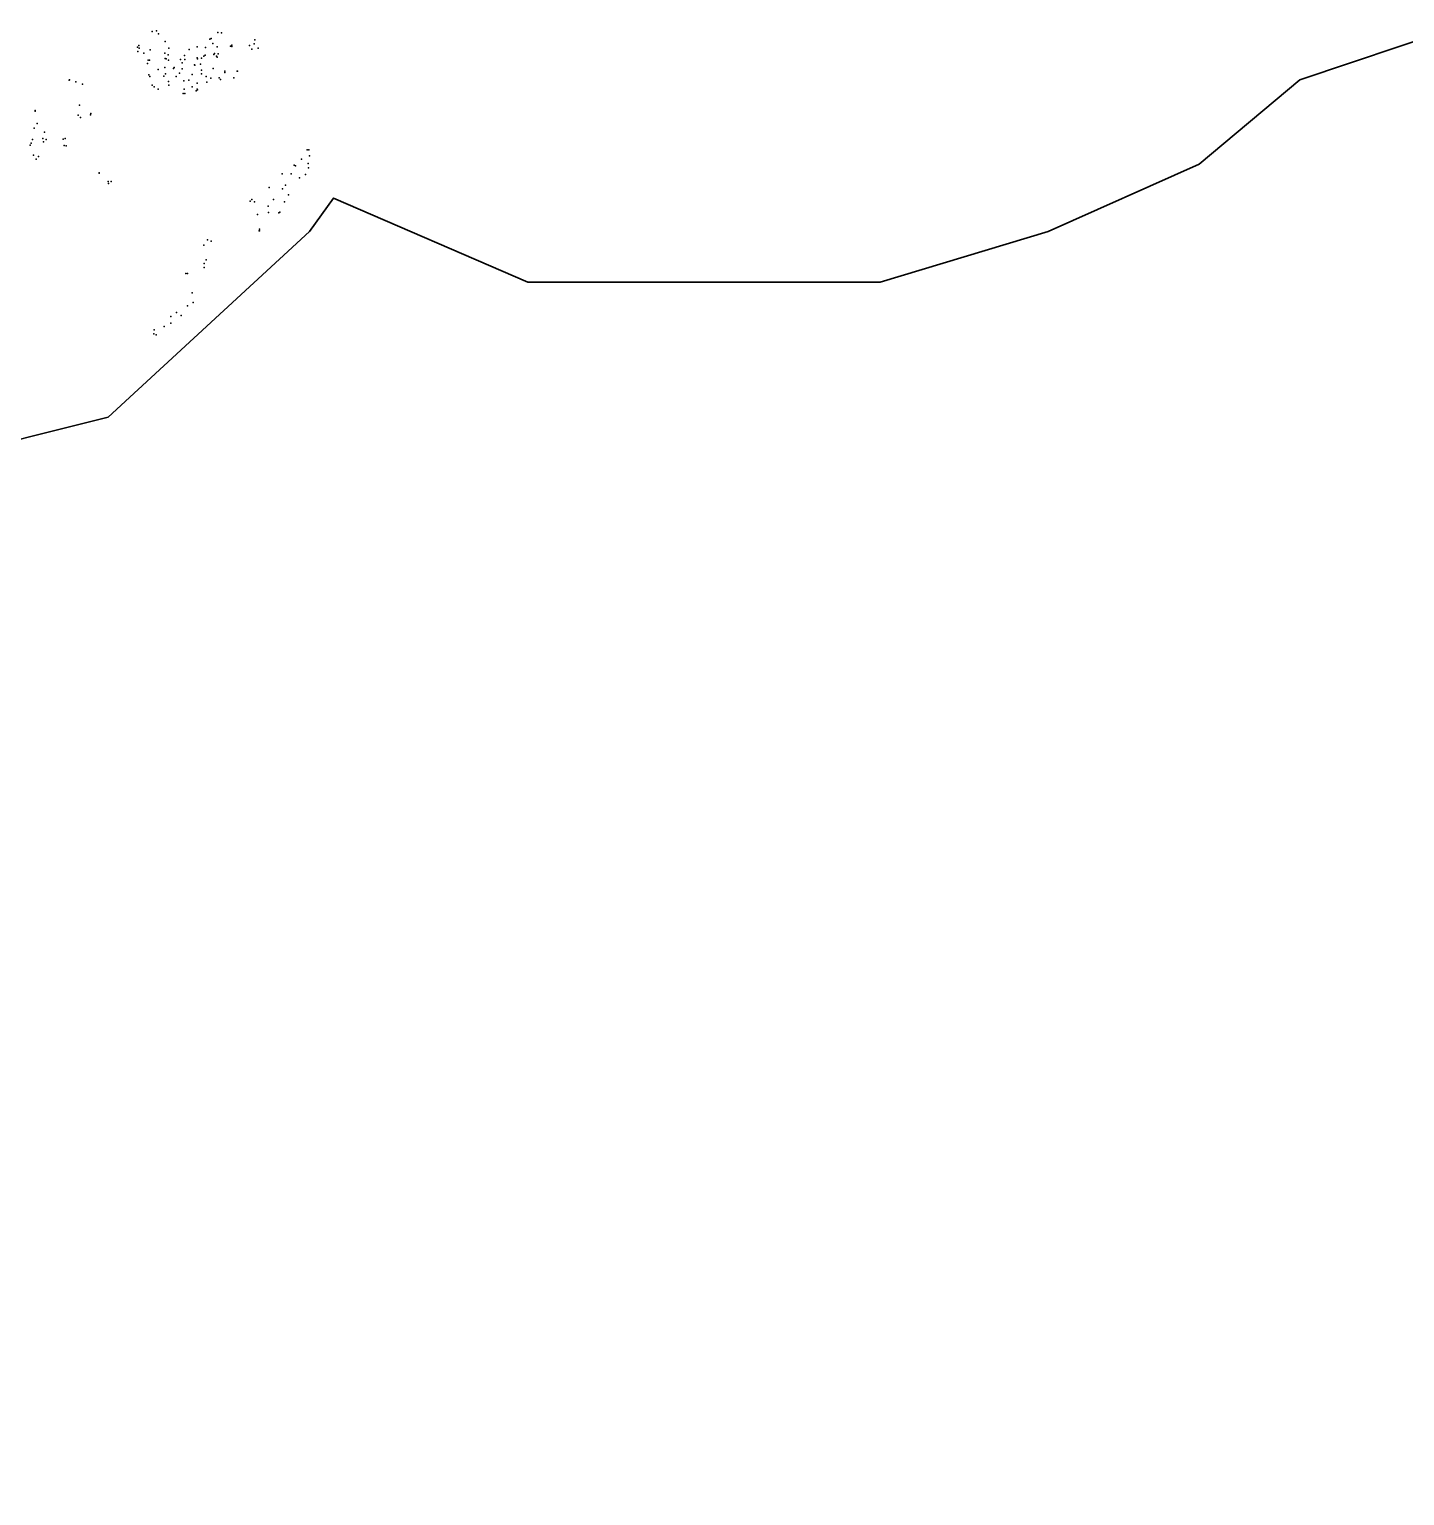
# Model space of a CAD drawing. Header units: millimetres. Extents: x -60275265 to 22802890, y -38578442 to 24337084.
# Drawn here: x -8352378 to 2039122, y -33099869 to -22014924 of the extents above; entities that cross this region are included whole.
import ezdxf

# ---------------------------------------------------------------- set-up
doc = ezdxf.new("R2010")
doc.units = ezdxf.units.MM
doc.header["$MEASUREMENT"] = 0
doc.layers.add('Outline', color=7, linetype='Continuous', true_color=0x000000)
doc.layers.add('particles', color=7, linetype='Continuous', true_color=0x000000)

msp = doc.modelspace()

# ---------------------------------------------------------------- linework, layer by layer
at = {"layer": 'Outline', "color": 3, "lineweight": 35, "true_color": 0x00ff00}
msp.add_lwpolyline([(2388023, -22014924), (1246851, -22397507), (486043, -23034488), (-655070, -23544188), (-1923171, -23926255), (-3444858, -23926255), (-4586030, -23926255), (-6054654, -23291001), (-6234364, -23544188), (-7756052, -24945643), (-10291971, -25582566), (-11687011, -26092266), (-11687011, -27239111), (-10926085, -27748576), (-10672498, -28513120), (-11813952, -29532403), (-12701478, -29022703), (-13842532, -29022703), (-14603457, -30424170), (-14603457, -31698402), (-14857045, -32335606), (-16885907, -32335606), (-18787711, -33099869)], dxfattribs=at)
at = {"layer": 'particles', "color": 93, "true_color": 0x67d435}
for p in [(-7425378, -22030304), (-7392378, -22025304), (-7376378, -22049304), (-6929378, -22039304), (-6900378, -22042304), (-7534378, -22149304), (-7525378, -22138304), (-7521378, -22158304), (-7439378, -22169304), (-7326378, -22107304), (-7325378, -22106304), (-7297378, -22157304), (-7144378, -22166304), (-7084378, -22146304), (-7021378, -22153304), (-6989378, -22088304), (-6978378, -22085304), (-6966378, -22122304), (-6932378, -22146304), (-6832378, -22142304), (-6823378, -22144304), (-6822378, -22134304), (-6689378, -22136304), (-6672378, -22164304), (-6654378, -22124304), (-6648378, -22094304), (-6622378, -22156304), (-7533378, -22181304), (-7487378, -22195304), (-7459378, -22274304), (-7454378, -22248304), (-7444378, -22247304), (-7328378, -22195304), (-7326378, -22234304), (-7318378, -22237304), (-7304378, -22208304), (-7300378, -22247304), (-7211378, -22242304), (-7197378, -22268304), (-7179378, -22212304), (-7178378, -22242304), (-7084378, -22231304), (-7082378, -22237304), (-7060378, -22278304), (-7052378, -22233304), (-7034378, -22217304), (-7023378, -22211304), (-6959378, -22204304), (-6952378, -22197304), (-6939378, -22217304), (-6933378, -22224304), (-6925378, -22200304), (-7450378, -22358304), (-7442378, -22371304), (-7378378, -22319304), (-7337378, -22369304), (-7329378, -22304304), (-7323378, -22350304), (-7262378, -22312304), (-7258378, -22304304), (-7242378, -22370304), (-7218378, -22347304), (-7198378, -22314304), (-7122378, -22355304), (-7103378, -22282304), (-7101378, -22285304), (-7052378, -22323304), (-7051378, -22352304), (-7015378, -22372304), (-6980378, -22384304), (-6963378, -22310304), (-6917378, -22382304), (-6875378, -22331304), (-6874378, -22341304), (-6806378, -22381304), (-6781378, -22331304), (-6778378, -22331304), (-8051378, -22398304), (-8049378, -22397304), (-8001378, -22411304), (-7950378, -22429304), (-7423378, -22437304), (-7409378, -22450304), (-7379378, -22466304), (-7301378, -22408304), (-7299378, -22438304), (-7190378, -22499304), (-7185378, -22403304), (-7182378, -22467304), (-7178378, -22499304), (-7146378, -22398304), (-7122378, -22449304), (-7092378, -22479304), (-7085378, -22421304), (-7085378, -22468304), (-7082378, -22473304), (-7010378, -22415304), (-6907378, -22394304), (-7973378, -22587304), (-8309378, -22628304), (-8309378, -22634304), (-7984378, -22664304), (-7965378, -22681304), (-7890378, -22661304), (-7887378, -22651304), (-8315378, -22762304), (-8294378, -22726304), (-8238378, -22791304), (-8346378, -22890304), (-8338378, -22875304), (-8327378, -22847304), (-8250378, -22840304), (-8245378, -22866304), (-8226378, -22848304), (-8096378, -22845304), (-8088378, -22894304), (-8081378, -22840304), (-8074378, -22896304), (-6254378, -22926304), (-6240378, -22926304), (-8321378, -22967304), (-8301378, -22997304), (-8282378, -22976304), (-6352378, -23041304), (-6340378, -23047304), (-6295378, -22995304), (-6246378, -23030304), (-6236378, -22972304), (-7825378, -23100304), (-7825378, -23101304), (-7756378, -23166304), (-7733378, -23164304), (-6441378, -23106304), (-6374378, -23108304), (-6312378, -23138304), (-6266378, -23112304), (-6242378, -23061304), (-7755378, -23181304), (-6541378, -23211304), (-6440378, -23221304), (-6416378, -23192304), (-6394378, -23267304), (-6683378, -23313304), (-6671378, -23301304), (-6651378, -23319304), (-6547378, -23352304), (-6508378, -23300304), (-6425378, -23318304), (-6627378, -23414304), (-6545378, -23399304), (-6468378, -23402304), (-6460378, -23398304), (-7005378, -23606304), (-6615378, -23539304), (-6614378, -23539304), (-6613378, -23526304), (-7034378, -23646304), (-6978378, -23617304), (-7032378, -23815304), (-7030378, -23786304), (-7016378, -23757304), (-7169378, -23861304), (-7157378, -23860304), (-7121378, -24006304), (-7239378, -24156304), (-7157378, -24104304), (-7115378, -24080304), (-7334378, -24261304), (-7283378, -24237304), (-7282378, -24186304), (-7205378, -24179304), (-7411378, -24317304), (-7410378, -24287304), (-7393378, -24325304)]:
    msp.add_point(p, dxfattribs=at)

doc.saveas('drawing.dxf')
